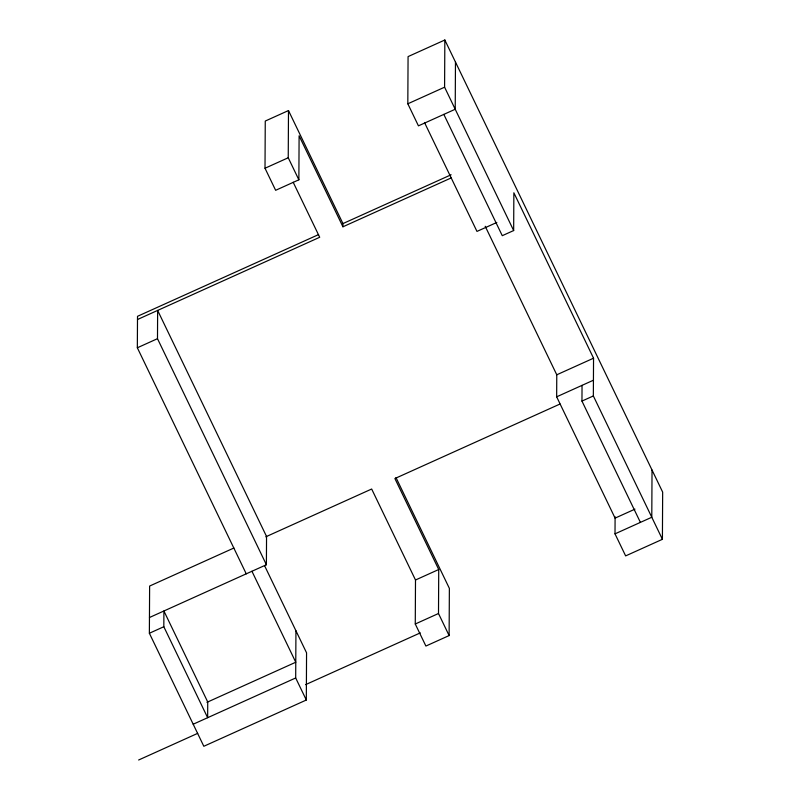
<?xml version="1.0" encoding="UTF-8"?>
<svg xmlns="http://www.w3.org/2000/svg" width="800" height="800" viewBox="0 0 800 800"><rect width="100%" height="100%" fill="white"/><g stroke="black" fill="none" stroke-linecap="round" stroke-linejoin="round"><path stroke-width="1.2" d="M246.25 573.83L137.34 347.78L137.51 316.31L318.58 234.59M264.55 565.63L306.56 652.82L306.32 700.02L203.82 746.28L149.37 633.25L149.62 586.05L233.89 548.02M266.4 564.74L157.49 338.68L157.64 310.41L266.55 536.47L266.4 564.74L149.45 617.52M163.82 626.73L163.91 610.99L207.73 701.97L207.65 717.7L163.82 626.73L149.37 633.25M342.93 226.79L299.1 135.81L298.87 179.81L275.64 190.3L265.01 168.24L265.26 121.05L288.49 110.56L342.95 223.59L342.93 226.79L451.12 177.96M298.87 179.81L288.24 157.76L288.49 110.56M306.32 700.02L295.69 677.97L295.94 630.77M455.47 62.05L455.22 109.25L418.44 125.85L407.82 103.79L408.07 56.6L444.84 40L662.66 492.11L662.41 539.31L625.64 555.9L615.01 533.85L615.1 516.74M395.99 477.58L449.37 588.37L449.12 635.57L425.89 646.05L415.27 624L415.5 580L371.67 489.02L265.76 536.82M449.12 635.57L438.5 613.51L438.73 569.51L394.9 478.54L560.03 404.01M443.83 114.39L502.27 235.69L513.66 230.55L444.59 87.19L444.84 40M513.66 230.55L513.86 192.79L593.55 358.2L593.35 395.95L662.41 539.31M634.96 509.15L615.09 518.12L556.66 396.82L556.77 374.79L485.21 226.27M640.4 522.39L581.96 401.09L582.04 385.36M652.03 470.06L651.79 517.25L615.01 533.85M265.01 168.24L288.24 157.76M407.82 103.79L444.59 87.19M342.95 223.59L451.13 174.76M137.49 319.51L319.7 237.27L293.18 182.24M137.34 347.78L157.49 338.68M496.83 222.45L476.97 231.41L424.48 122.47M556.77 374.79L593.55 358.2M556.66 396.82L593.43 380.22M581.96 401.09L593.35 395.95M415.5 580L438.73 569.51M206.95 702.32L295.77 662.23L251.94 571.26M193.2 724.22L295.69 677.97M415.27 624L438.5 613.51M138.64 760L197.7 733.35M305.59 684.65L420.3 632.88"/></g></svg>
